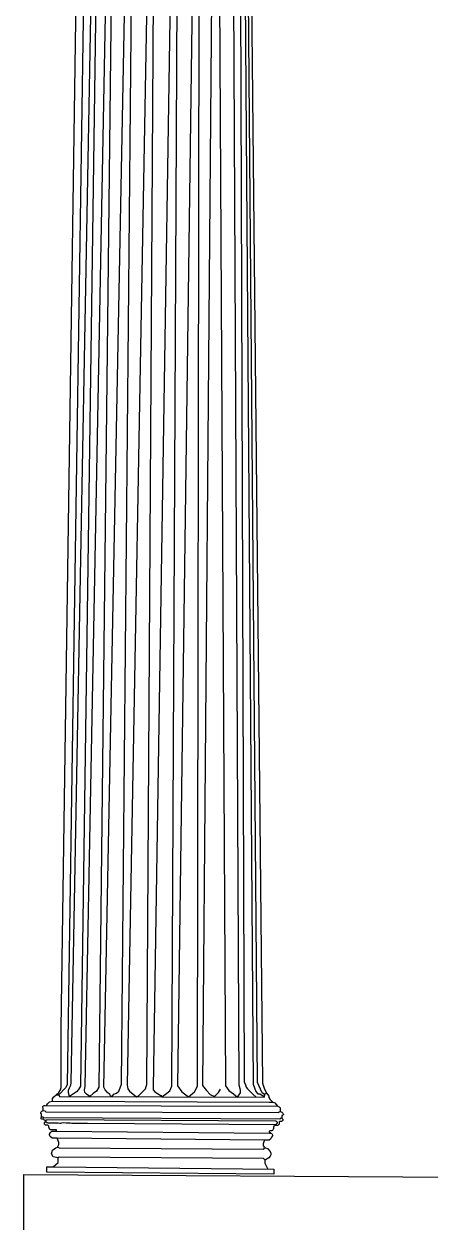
# Model space of a CAD drawing. Header units: millimetres. Extents: x 245 to 515, y 87 to 339.
# Drawn here: x 294.93 to 304.58, y 193.86 to 222.3 of the extents above; entities that cross this region are included whole.
import ezdxf

# ---------------------------------------------------------------- set-up
doc = ezdxf.new("R2010")
doc.units = ezdxf.units.MM
doc.layers.add('çziigi', color=10, linetype='Continuous')

msp = doc.modelspace()

# ---------------------------------------------------------------- linework, layer by layer
at = {"layer": 'çziigi'}
for p, q in [((295.82, 198.456), (296.294, 231.216)), ((296.055, 197.165), (296.682, 231.241)), ((296.755, 231.248), (296.274, 197.088)), ((296.386, 197.081), (297.039, 231.231)), ((297.103, 231.24), (296.709, 197.062)), ((296.831, 197.068), (297.493, 231.234)), ((297.253, 197.138), (297.561, 231.239)), ((298.006, 231.228), (297.387, 197.117)), ((297.852, 197.127), (298.067, 231.231)), ((298.534, 231.195), (298.005, 197.046)), ((299.036, 231.185), (298.585, 197.094)), ((299.462, 231.19), (299.175, 197.103)), ((299.537, 231.183), (299.72, 197.098)), ((300.045, 197.111), (299.88, 231.179)), ((300.127, 231.181), (300.379, 197.137)), ((300.257, 231.185), (300.605, 197.158)), ((296.467, 231.162), (295.963, 197.12)), ((298.451, 197.086), (298.614, 231.176)), ((299.056, 197.088), (299.112, 231.179)), ((300.052, 231.169), (300.169, 197.193)), ((300.481, 197.174), (300.198, 231.177)), ((295.82, 197.12), (295.82, 198.456)), ((295.799, 196.998), (295.814, 197.058)), ((295.814, 197.058), (295.82, 197.12)), ((295.963, 197.12), (295.922, 197.051)), ((296.013, 197.051), (296.046, 197.112)), ((296.046, 197.112), (296.055, 197.165)), ((296.274, 197.088), (296.23, 197.009)), ((296.374, 197.003), (296.386, 197.081)), ((296.709, 197.062), (296.656, 196.97)), ((296.864, 196.999), (296.831, 197.068)), ((297.221, 197.051), (297.253, 197.138)), ((297.387, 197.117), (297.405, 197.022)), ((297.823, 197.025), (297.84, 197.083)), ((297.84, 197.083), (297.852, 197.127)), ((298.398, 196.975), (298.451, 197.086)), ((298.585, 197.094), (298.686, 196.952)), ((298.985, 196.956), (299.056, 197.088)), ((299.175, 197.103), (299.271, 196.982)), ((299.72, 197.098), (299.803, 196.989)), ((300.081, 196.99), (300.045, 197.111)), ((300.169, 197.193), (300.2, 197.119)), ((300.2, 197.119), (300.213, 197.067)), ((300.213, 197.067), (300.243, 197.024)), ((300.379, 197.137), (300.44, 196.964)), ((300.511, 197.106), (300.481, 197.174)), ((300.592, 196.931), (300.511, 197.106)), ((300.605, 197.158), (300.641, 197.044)), ((295.612, 196.793), (295.642, 196.833)), ((295.612, 196.73), (295.612, 196.793)), ((295.642, 196.833), (295.696, 196.879)), ((295.696, 196.879), (295.761, 196.936)), ((295.696, 196.879), (295.759, 196.879)), ((295.922, 197.051), (295.759, 196.879)), ((295.759, 196.879), (295.781, 196.844)), ((295.761, 196.936), (295.799, 196.998)), ((295.781, 196.844), (300.64, 196.83)), ((295.989, 196.99), (296.013, 197.051)), ((295.989, 196.928), (295.989, 196.99)), ((296.012, 196.843), (295.989, 196.928)), ((296.178, 196.953), (296.012, 196.843)), ((296.23, 197.009), (296.178, 196.953)), ((296.381, 196.942), (296.374, 197.003)), ((296.42, 196.895), (296.381, 196.942)), ((296.5, 196.841), (296.42, 196.895)), ((296.578, 196.918), (296.5, 196.841)), ((296.656, 196.97), (296.578, 196.918)), ((296.915, 196.935), (296.864, 196.999)), ((296.972, 196.892), (296.915, 196.935)), ((297, 196.84), (296.972, 196.892)), ((297, 196.84), (297.044, 196.864)), ((297.044, 196.864), (297.066, 196.901)), ((297.066, 196.901), (297.13, 196.924)), ((297.13, 196.924), (297.185, 196.971)), ((297.185, 196.971), (297.221, 197.051)), ((297.405, 197.022), (297.442, 196.968)), ((297.442, 196.968), (297.611, 196.838)), ((297.611, 196.838), (297.658, 196.856)), ((297.658, 196.856), (297.823, 197.025)), ((298.005, 197.046), (298.005, 197)), ((298.005, 197), (298.046, 196.956)), ((298.046, 196.956), (298.185, 196.871)), ((298.185, 196.871), (298.21, 196.837)), ((298.21, 196.837), (298.326, 196.922)), ((298.326, 196.922), (298.398, 196.975)), ((298.686, 196.952), (298.845, 196.835)), ((298.845, 196.835), (298.985, 196.956)), ((299.271, 196.982), (299.361, 196.892)), ((299.361, 196.892), (299.463, 196.846)), ((299.463, 196.846), (299.553, 196.938)), ((299.553, 196.938), (299.6, 197.016)), ((299.803, 196.989), (299.914, 196.904)), ((299.914, 196.904), (300.007, 196.831)), ((300.007, 196.831), (300.081, 196.928)), ((300.081, 196.928), (300.081, 196.99)), ((300.243, 197.024), (300.372, 196.902)), ((300.372, 196.902), (300.455, 196.83)), ((300.44, 196.964), (300.489, 196.909)), ((300.489, 196.909), (300.536, 196.909)), ((300.536, 196.909), (300.645, 196.846)), ((300.656, 196.879), (300.592, 196.931)), ((300.64, 196.83), (300.656, 196.879)), ((300.641, 197.044), (300.696, 196.925)), ((300.656, 196.879), (300.672, 196.925)), ((300.672, 196.925), (300.696, 196.925)), ((300.696, 196.925), (300.728, 196.882)), ((300.728, 196.882), (300.749, 196.853)), ((300.749, 196.853), (300.749, 196.82)), ((300.749, 196.82), (300.778, 196.783)), ((300.778, 196.783), (300.847, 196.705)), ((295.342, 196.48), (295.36, 196.496)), ((295.36, 196.496), (295.389, 196.512)), ((295.38, 196.592), (295.385, 196.608)), ((295.38, 196.58), (295.38, 196.592)), ((295.389, 196.565), (295.38, 196.58)), ((295.385, 196.608), (295.394, 196.62)), ((295.389, 196.512), (295.389, 196.565)), ((295.389, 196.512), (295.426, 196.505)), ((295.394, 196.62), (295.409, 196.63)), ((295.409, 196.63), (295.425, 196.63)), ((295.425, 196.63), (300.959, 196.612)), ((295.426, 196.505), (295.451, 196.477)), ((295.467, 196.63), (295.49, 196.669)), ((295.49, 196.669), (295.54, 196.715)), ((295.54, 196.715), (295.612, 196.73)), ((295.612, 196.73), (300.772, 196.705)), ((300.772, 196.705), (300.847, 196.705)), ((300.847, 196.705), (300.894, 196.692)), ((300.894, 196.692), (300.93, 196.657)), ((300.93, 196.657), (300.959, 196.612)), ((300.959, 196.612), (301, 196.596)), ((301, 196.596), (301.022, 196.575)), ((301.001, 196.478), (301.018, 196.488)), ((301.018, 196.488), (301.027, 196.488)), ((301.022, 196.575), (301.022, 196.557)), ((301.022, 196.557), (301.022, 196.488)), ((301.027, 196.488), (301.047, 196.477)), ((295.335, 196.462), (295.342, 196.48)), ((295.335, 196.438), (295.335, 196.462)), ((295.349, 196.429), (295.335, 196.438)), ((295.338, 196.342), (295.349, 196.363)), ((295.338, 196.316), (295.338, 196.342)), ((295.357, 196.302), (295.338, 196.316)), ((295.349, 196.363), (295.349, 196.429)), ((295.349, 196.363), (295.37, 196.363)), ((295.379, 196.302), (295.357, 196.302)), ((295.37, 196.363), (295.378, 196.363)), ((295.378, 196.363), (295.398, 196.346)), ((295.398, 196.302), (295.379, 196.302)), ((295.398, 196.346), (301.015, 196.311)), ((295.413, 196.289), (295.398, 196.302)), ((295.424, 196.273), (295.413, 196.289)), ((295.421, 196.221), (295.438, 196.239)), ((295.421, 196.19), (295.421, 196.221)), ((295.449, 196.273), (295.424, 196.273)), ((295.438, 196.239), (295.463, 196.239)), ((295.465, 196.273), (295.449, 196.273)), ((295.449, 196.273), (295.449, 196.239)), ((295.451, 196.477), (300.989, 196.46)), ((295.463, 196.239), (295.487, 196.223)), ((295.48, 196.289), (295.465, 196.273)), ((300.921, 196.258), (295.48, 196.289)), ((295.487, 196.223), (295.498, 196.215)), ((295.498, 196.215), (295.545, 196.215)), ((295.545, 196.215), (295.591, 196.215)), ((295.591, 196.215), (295.616, 196.22)), ((295.616, 196.22), (295.66, 196.22)), ((295.66, 196.22), (295.719, 196.22)), ((295.719, 196.22), (295.746, 196.22)), ((295.746, 196.22), (295.783, 196.211)), ((295.783, 196.211), (295.807, 196.211)), ((295.807, 196.211), (295.834, 196.216)), ((295.834, 196.216), (295.867, 196.223)), ((295.867, 196.223), (295.937, 196.219)), ((295.937, 196.219), (296.02, 196.219)), ((296.02, 196.219), (296.039, 196.219)), ((296.039, 196.219), (296.068, 196.214)), ((296.068, 196.214), (296.127, 196.214)), ((296.127, 196.214), (296.442, 196.214)), ((296.442, 196.214), (300.92, 196.182)), ((300.942, 196.243), (300.921, 196.258)), ((300.955, 196.228), (300.942, 196.243)), ((300.945, 196.199), (300.955, 196.212)), ((300.955, 196.212), (300.955, 196.228)), ((300.989, 196.46), (301.001, 196.478)), ((301.009, 196.248), (300.995, 196.241)), ((300.995, 196.241), (300.995, 196.223)), ((300.995, 196.223), (301, 196.202)), ((301.02, 196.253), (301.009, 196.248)), ((301.015, 196.311), (301.036, 196.332)), ((301.04, 196.253), (301.02, 196.253)), ((301.036, 196.332), (301.048, 196.337)), ((301.05, 196.253), (301.04, 196.253)), ((301.047, 196.477), (301.063, 196.468)), ((301.048, 196.337), (301.06, 196.337)), ((301.062, 196.254), (301.05, 196.253)), ((301.077, 196.394), (301.058, 196.394)), ((301.058, 196.394), (301.06, 196.337)), ((301.06, 196.337), (301.07, 196.33)), ((301.075, 196.264), (301.062, 196.254)), ((301.063, 196.468), (301.074, 196.458)), ((301.07, 196.33), (301.081, 196.316)), ((301.074, 196.458), (301.086, 196.447)), ((301.086, 196.274), (301.075, 196.264)), ((301.088, 196.401), (301.077, 196.394)), ((301.081, 196.316), (301.086, 196.309)), ((301.086, 196.447), (301.096, 196.435)), ((301.086, 196.309), (301.086, 196.29)), ((301.086, 196.29), (301.086, 196.274)), ((301.1, 196.418), (301.088, 196.401)), ((301.096, 196.435), (301.1, 196.426)), ((301.1, 196.426), (301.1, 196.418)), ((295.444, 196.165), (295.421, 196.19)), ((295.497, 196.159), (295.444, 196.165)), ((295.525, 196.139), (295.497, 196.159)), ((295.525, 196.119), (295.525, 196.139)), ((295.533, 196.091), (295.525, 196.119)), ((295.55, 196.069), (295.533, 196.091)), ((295.542, 195.95), (295.563, 195.987)), ((295.542, 195.929), (295.542, 195.95)), ((295.555, 195.891), (295.542, 195.929)), ((295.566, 196.054), (295.55, 196.069)), ((295.563, 195.987), (295.593, 196.017)), ((295.71, 196.054), (295.566, 196.054)), ((295.593, 196.017), (295.71, 196.017)), ((295.71, 196.017), (295.71, 196.054)), ((295.71, 196.017), (300.771, 195.976)), ((300.764, 196.016), (300.762, 196.006)), ((300.762, 196.006), (300.769, 195.997)), ((300.775, 196.025), (300.764, 196.016)), ((300.769, 195.997), (300.784, 195.987)), ((300.771, 195.976), (300.821, 195.963)), ((300.792, 196.025), (300.775, 196.025)), ((300.784, 195.987), (300.811, 195.966)), ((300.826, 196.032), (300.792, 196.025)), ((300.821, 195.963), (300.836, 195.937)), ((300.839, 196.039), (300.826, 196.032)), ((300.836, 195.937), (300.836, 195.908)), ((300.848, 196.051), (300.839, 196.039)), ((300.858, 196.064), (300.848, 196.051)), ((300.864, 196.081), (300.858, 196.064)), ((300.871, 196.136), (300.864, 196.119)), ((300.864, 196.119), (300.864, 196.101)), ((300.864, 196.101), (300.864, 196.081)), ((300.902, 196.155), (300.871, 196.136)), ((300.955, 196.155), (300.902, 196.155)), ((300.92, 196.182), (300.945, 196.199)), ((300.977, 196.162), (300.955, 196.155)), ((300.991, 196.177), (300.977, 196.162)), ((301, 196.188), (300.991, 196.177)), ((301, 196.202), (301, 196.188)), ((295.601, 195.853), (295.555, 195.891)), ((295.721, 195.853), (295.601, 195.853)), ((295.691, 195.623), (295.729, 195.642)), ((295.765, 195.751), (295.721, 195.853)), ((300.652, 195.807), (295.721, 195.853)), ((295.729, 195.642), (295.765, 195.701)), ((295.729, 195.642), (295.77, 195.623)), ((295.765, 195.701), (295.765, 195.751)), ((300.622, 195.73), (300.652, 195.799)), ((300.622, 195.676), (300.622, 195.73)), ((300.658, 195.633), (300.622, 195.676)), ((300.708, 195.807), (300.652, 195.807)), ((300.652, 195.807), (300.652, 195.799)), ((300.761, 195.807), (300.708, 195.807)), ((300.793, 195.832), (300.761, 195.807)), ((300.819, 195.879), (300.793, 195.832)), ((300.836, 195.908), (300.819, 195.879)), ((295.591, 195.481), (295.608, 195.567)), ((295.627, 195.412), (295.591, 195.481)), ((295.609, 195.571), (295.691, 195.623)), ((295.746, 195.389), (295.627, 195.412)), ((295.773, 195.4), (295.746, 195.389)), ((295.746, 195.277), (295.746, 195.389)), ((295.77, 195.623), (300.618, 195.593)), ((300.623, 195.368), (295.773, 195.4)), ((300.618, 195.593), (300.64, 195.612)), ((300.646, 195.351), (300.623, 195.368)), ((300.64, 195.612), (300.658, 195.633)), ((300.672, 195.34), (300.646, 195.351)), ((300.658, 195.633), (300.732, 195.598)), ((300.716, 195.361), (300.687, 195.347)), ((300.756, 195.386), (300.716, 195.361)), ((300.732, 195.598), (300.781, 195.539)), ((300.785, 195.424), (300.756, 195.386)), ((300.781, 195.539), (300.798, 195.5)), ((300.798, 195.462), (300.785, 195.424)), ((300.798, 195.5), (300.798, 195.462)), ((295.48, 195.044), (295.48, 195.174)), ((295.48, 195.174), (295.66, 195.172)), ((295.63, 195.172), (295.746, 195.277)), ((295.66, 195.172), (300.874, 195.117)), ((300.659, 195.346), (300.659, 195.264)), ((300.659, 195.264), (300.728, 195.118)), ((300.687, 195.347), (300.672, 195.34)), ((300.874, 195.117), (300.874, 195.001)), ((294.932, 193.546), (294.932, 194.992)), ((294.932, 194.992), (434.35, 194.182)), ((300.874, 195.001), (295.48, 195.044))]:
    msp.add_line(p, q, dxfattribs=at)

doc.saveas('drawing.dxf')
